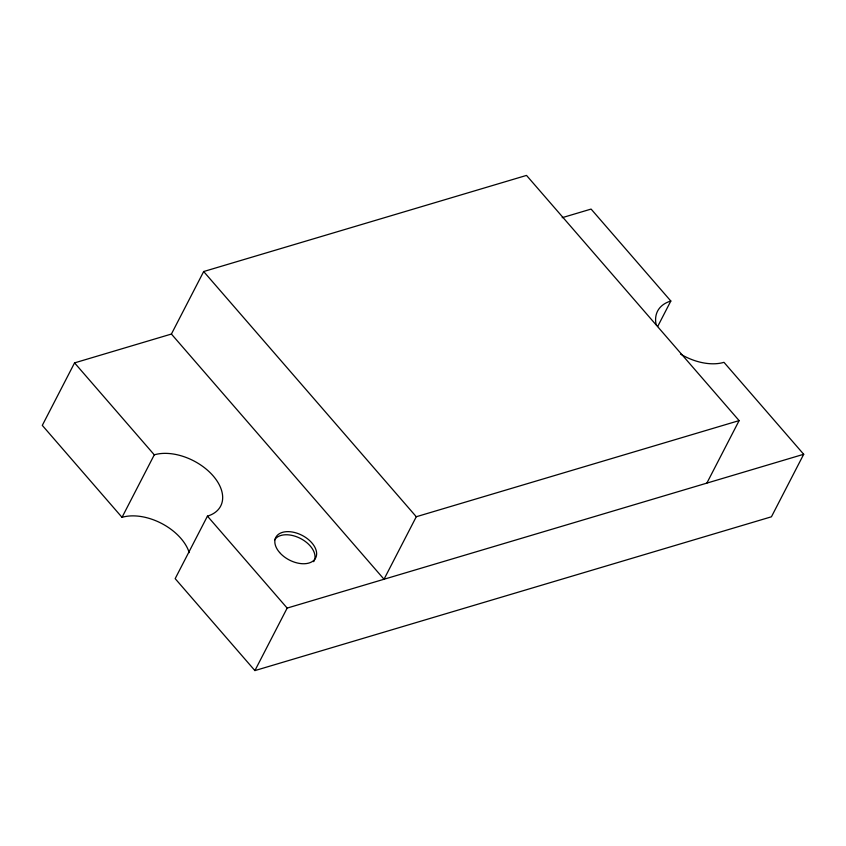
<?xml version="1.0" encoding="UTF-8"?>
<svg xmlns="http://www.w3.org/2000/svg" width="846" height="846" viewBox="0 0 846 846"><rect width="100%" height="100%" fill="white"/><g stroke="black" fill="none" stroke-linecap="round" stroke-linejoin="round"><path stroke-width="1.27" d="M706.854 483.119L739.118 420.61L526.508 175.408L203.675 271.534L171.41 334.043L74.564 362.881L42.3 425.39L122.025 517.34A44.817 27.781 27.3 0 1 189.218 552.639M122.025 517.34L154.289 454.831L74.564 362.881M154.289 454.831A44.817 27.781 27.3 0 1 213.15 475.875A44.817 27.781 27.3 0 1 207.439 516.134L175.175 578.643L254.9 670.592L771.436 516.79L803.7 454.281L723.975 362.331A44.817 27.781 27.3 0 1 680.491 354.03M254.9 670.592L287.164 608.084L803.7 454.281M739.118 420.61L416.285 516.737L384.021 579.246L171.41 334.043M657.68 326.493L670.825 301.028L591.1 209.078L562.167 217.686M203.675 271.534L416.285 516.737M207.439 516.134L287.164 608.084M656.158 324.674A44.817 27.781 27.3 0 1 670.825 301.028M274.538 539.949A22.408 13.885 27.3 0 1 301.451 538.987A22.408 13.885 27.3 0 1 313.697 561.681M279.582 552.491A22.408 13.885 27.3 0 0 315.304 558.561A22.408 13.885 27.3 0 0 292.293 532.018A22.408 13.885 27.3 0 0 279.582 552.491"/></g></svg>
